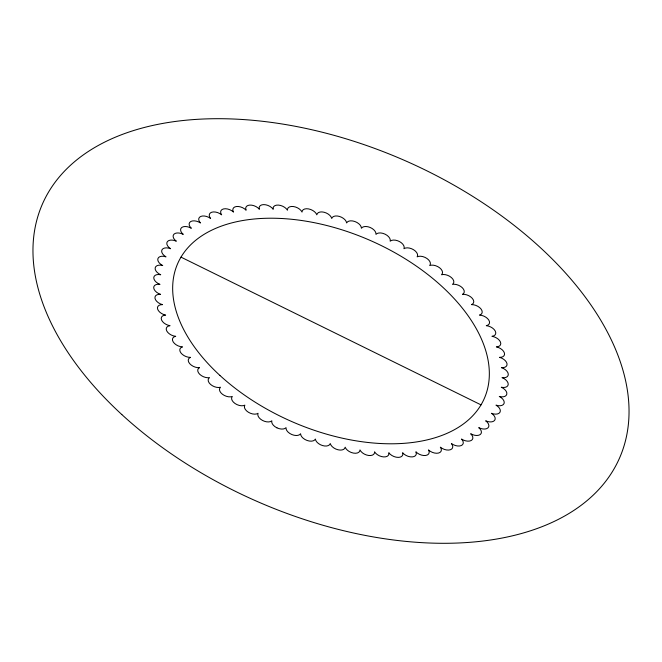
<?xml version="1.0" encoding="UTF-8"?>
<svg xmlns="http://www.w3.org/2000/svg" width="662" height="662" viewBox="0 0 662 662"><rect width="100%" height="100%" fill="white"/><g stroke="black" fill="none" stroke-linecap="round" stroke-linejoin="round"><path stroke-width="0.99" d="M180.991 257.129L481.009 404.871M121.816 414.544A315.278 185.757 23.8 0 0 619.45 458.253A315.278 185.757 23.8 0 0 251.734 120.203A315.278 185.757 23.8 0 0 121.816 414.544M276.923 427.826A7.952 4.684 23.8 0 0 286.034 427.652A7.952 4.684 23.8 0 0 291.851 434.537A7.952 4.684 23.8 0 0 300.581 433.742A7.952 4.684 23.8 0 0 307.085 440.462A7.952 4.684 23.8 0 0 315.369 439.055A7.952 4.684 23.8 0 0 322.502 445.551A7.952 4.684 23.8 0 0 330.264 443.548A7.952 4.684 23.8 0 0 337.976 449.771A7.952 4.684 23.8 0 0 345.175 447.181A7.952 4.684 23.8 0 0 353.4 453.081A7.952 4.684 23.8 0 0 359.971 449.928A7.952 4.684 23.8 0 0 368.66 455.473A7.952 4.684 23.8 0 0 374.551 451.774A7.952 4.684 23.8 0 0 383.629 456.912A7.952 4.684 23.8 0 0 388.801 452.7A7.952 4.684 23.8 0 0 398.193 457.392A7.952 4.684 23.8 0 0 402.604 452.7A7.952 4.684 23.8 0 0 412.252 456.904A7.952 4.684 23.8 0 0 415.868 451.774A7.952 4.684 23.8 0 0 425.691 455.464A7.952 4.684 23.8 0 0 428.488 449.928A7.952 4.684 23.8 0 0 438.409 453.081A7.952 4.684 23.8 0 0 440.362 447.173A7.952 4.684 23.8 0 0 450.309 449.763A7.952 4.684 23.8 0 0 451.401 443.54A7.952 4.684 23.8 0 0 461.298 445.543A7.952 4.684 23.8 0 0 461.53 439.047A7.952 4.684 23.8 0 0 471.303 440.453A7.952 4.684 23.8 0 0 470.665 433.734A7.952 4.684 23.8 0 0 480.231 434.529A7.952 4.684 23.8 0 0 478.734 427.635A7.952 4.684 23.8 0 0 488.026 427.817A7.952 4.684 23.8 0 0 485.676 420.809A7.952 4.684 23.8 0 0 494.63 420.362A7.952 4.684 23.8 0 0 491.444 413.295A7.952 4.684 23.8 0 0 499.992 412.236A7.952 4.684 23.8 0 0 495.995 405.152A7.952 4.684 23.8 0 0 504.055 403.489A7.952 4.684 23.8 0 0 499.289 396.447A7.952 4.684 23.8 0 0 506.811 394.188A7.952 4.684 23.8 0 0 501.299 387.245A7.952 4.684 23.8 0 0 508.226 384.407A7.952 4.684 23.8 0 0 502.011 377.613A7.952 4.684 23.8 0 0 508.292 374.22A7.952 4.684 23.8 0 0 501.424 367.625A7.952 4.684 23.8 0 0 507.009 363.703A7.952 4.684 23.8 0 0 499.537 357.356A7.952 4.684 23.8 0 0 504.386 352.937A7.952 4.684 23.8 0 0 496.376 346.888A7.952 4.684 23.8 0 0 500.447 342.006A7.952 4.684 23.8 0 0 491.949 336.304A7.952 4.684 23.8 0 0 495.217 330.992A7.952 4.684 23.8 0 0 486.297 325.679A7.952 4.684 23.8 0 0 488.73 319.978A7.952 4.684 23.8 0 0 479.47 315.095A7.952 4.684 23.8 0 0 481.051 309.046A7.952 4.684 23.8 0 0 471.501 304.628A7.952 4.684 23.8 0 0 472.229 298.281A7.952 4.684 23.8 0 0 462.473 294.358A7.952 4.684 23.8 0 0 462.333 287.763A7.952 4.684 23.8 0 0 452.444 284.379A7.952 4.684 23.8 0 0 451.434 277.577A7.952 4.684 23.8 0 0 441.488 274.747A7.952 4.684 23.8 0 0 439.618 267.796A7.952 4.684 23.8 0 0 429.688 265.545A7.952 4.684 23.8 0 0 426.973 258.503A7.952 4.684 23.8 0 0 417.143 256.839A7.952 4.684 23.8 0 0 413.601 249.748A7.952 4.684 23.8 0 0 403.936 248.697A7.952 4.684 23.8 0 0 399.6 241.622A7.952 4.684 23.8 0 0 390.175 241.183A7.952 4.684 23.8 0 0 385.077 234.174A7.952 4.684 23.8 0 0 375.966 234.348A7.952 4.684 23.8 0 0 370.149 227.463A7.952 4.684 23.8 0 0 361.419 228.258A7.952 4.684 23.8 0 0 354.915 221.538A7.952 4.684 23.8 0 0 346.631 222.945A7.952 4.684 23.8 0 0 339.498 216.449A7.952 4.684 23.8 0 0 331.736 218.452A7.952 4.684 23.8 0 0 324.024 212.229A7.952 4.684 23.8 0 0 316.825 214.819A7.952 4.684 23.8 0 0 308.6 208.919A7.952 4.684 23.8 0 0 302.029 212.072A7.952 4.684 23.8 0 0 293.34 206.527A7.952 4.684 23.8 0 0 287.449 210.226A7.952 4.684 23.8 0 0 278.371 205.088A7.952 4.684 23.8 0 0 273.199 209.3A7.952 4.684 23.8 0 0 263.807 204.608A7.952 4.684 23.8 0 0 259.396 209.3A7.952 4.684 23.8 0 0 249.748 205.096A7.952 4.684 23.8 0 0 246.132 210.226A7.952 4.684 23.8 0 0 236.309 206.536A7.952 4.684 23.8 0 0 233.512 212.072A7.952 4.684 23.8 0 0 223.59 208.919A7.952 4.684 23.8 0 0 221.638 214.827A7.952 4.684 23.8 0 0 211.691 212.237A7.952 4.684 23.8 0 0 210.599 218.46A7.952 4.684 23.8 0 0 200.702 216.457A7.952 4.684 23.8 0 0 200.47 222.953A7.952 4.684 23.8 0 0 190.697 221.547A7.952 4.684 23.8 0 0 191.335 228.266A7.952 4.684 23.8 0 0 181.769 227.471A7.952 4.684 23.8 0 0 183.266 234.365A7.952 4.684 23.8 0 0 173.974 234.183A7.952 4.684 23.8 0 0 176.324 241.191A7.952 4.684 23.8 0 0 167.37 241.638A7.952 4.684 23.8 0 0 170.556 248.705A7.952 4.684 23.8 0 0 162.008 249.764A7.952 4.684 23.8 0 0 166.005 256.848A7.952 4.684 23.8 0 0 157.945 258.511A7.952 4.684 23.8 0 0 162.711 265.553A7.952 4.684 23.8 0 0 155.189 267.812A7.952 4.684 23.8 0 0 160.701 274.755A7.952 4.684 23.8 0 0 153.774 277.593A7.952 4.684 23.8 0 0 159.989 284.387A7.952 4.684 23.8 0 0 153.708 287.78A7.952 4.684 23.8 0 0 160.576 294.375A7.952 4.684 23.8 0 0 154.991 298.297A7.952 4.684 23.8 0 0 162.463 304.644A7.952 4.684 23.8 0 0 157.614 309.063A7.952 4.684 23.8 0 0 165.624 315.112A7.952 4.684 23.8 0 0 161.553 319.994A7.952 4.684 23.8 0 0 170.051 325.696A7.952 4.684 23.8 0 0 166.783 331.008A7.952 4.684 23.8 0 0 175.703 336.321A7.952 4.684 23.8 0 0 173.27 342.022A7.952 4.684 23.8 0 0 182.53 346.905A7.952 4.684 23.8 0 0 180.949 352.954A7.952 4.684 23.8 0 0 190.499 357.372A7.952 4.684 23.8 0 0 189.771 363.719A7.952 4.684 23.8 0 0 199.527 367.642A7.952 4.684 23.8 0 0 199.667 374.237A7.952 4.684 23.8 0 0 209.556 377.621A7.952 4.684 23.8 0 0 210.566 384.423A7.952 4.684 23.8 0 0 220.512 387.253A7.952 4.684 23.8 0 0 222.382 394.204A7.952 4.684 23.8 0 0 232.312 396.455A7.952 4.684 23.8 0 0 235.027 403.497A7.952 4.684 23.8 0 0 244.857 405.161A7.952 4.684 23.8 0 0 248.399 412.252A7.952 4.684 23.8 0 0 258.064 413.303A7.952 4.684 23.8 0 0 262.4 420.378A7.952 4.684 23.8 0 0 271.825 420.817A7.952 4.684 23.8 0 0 276.923 427.826M219.867 375.387A167.494 98.688 23.8 0 0 484.245 398.607A167.494 98.688 23.8 0 0 288.889 219.014A167.494 98.688 23.8 0 0 219.867 375.387"/></g></svg>
